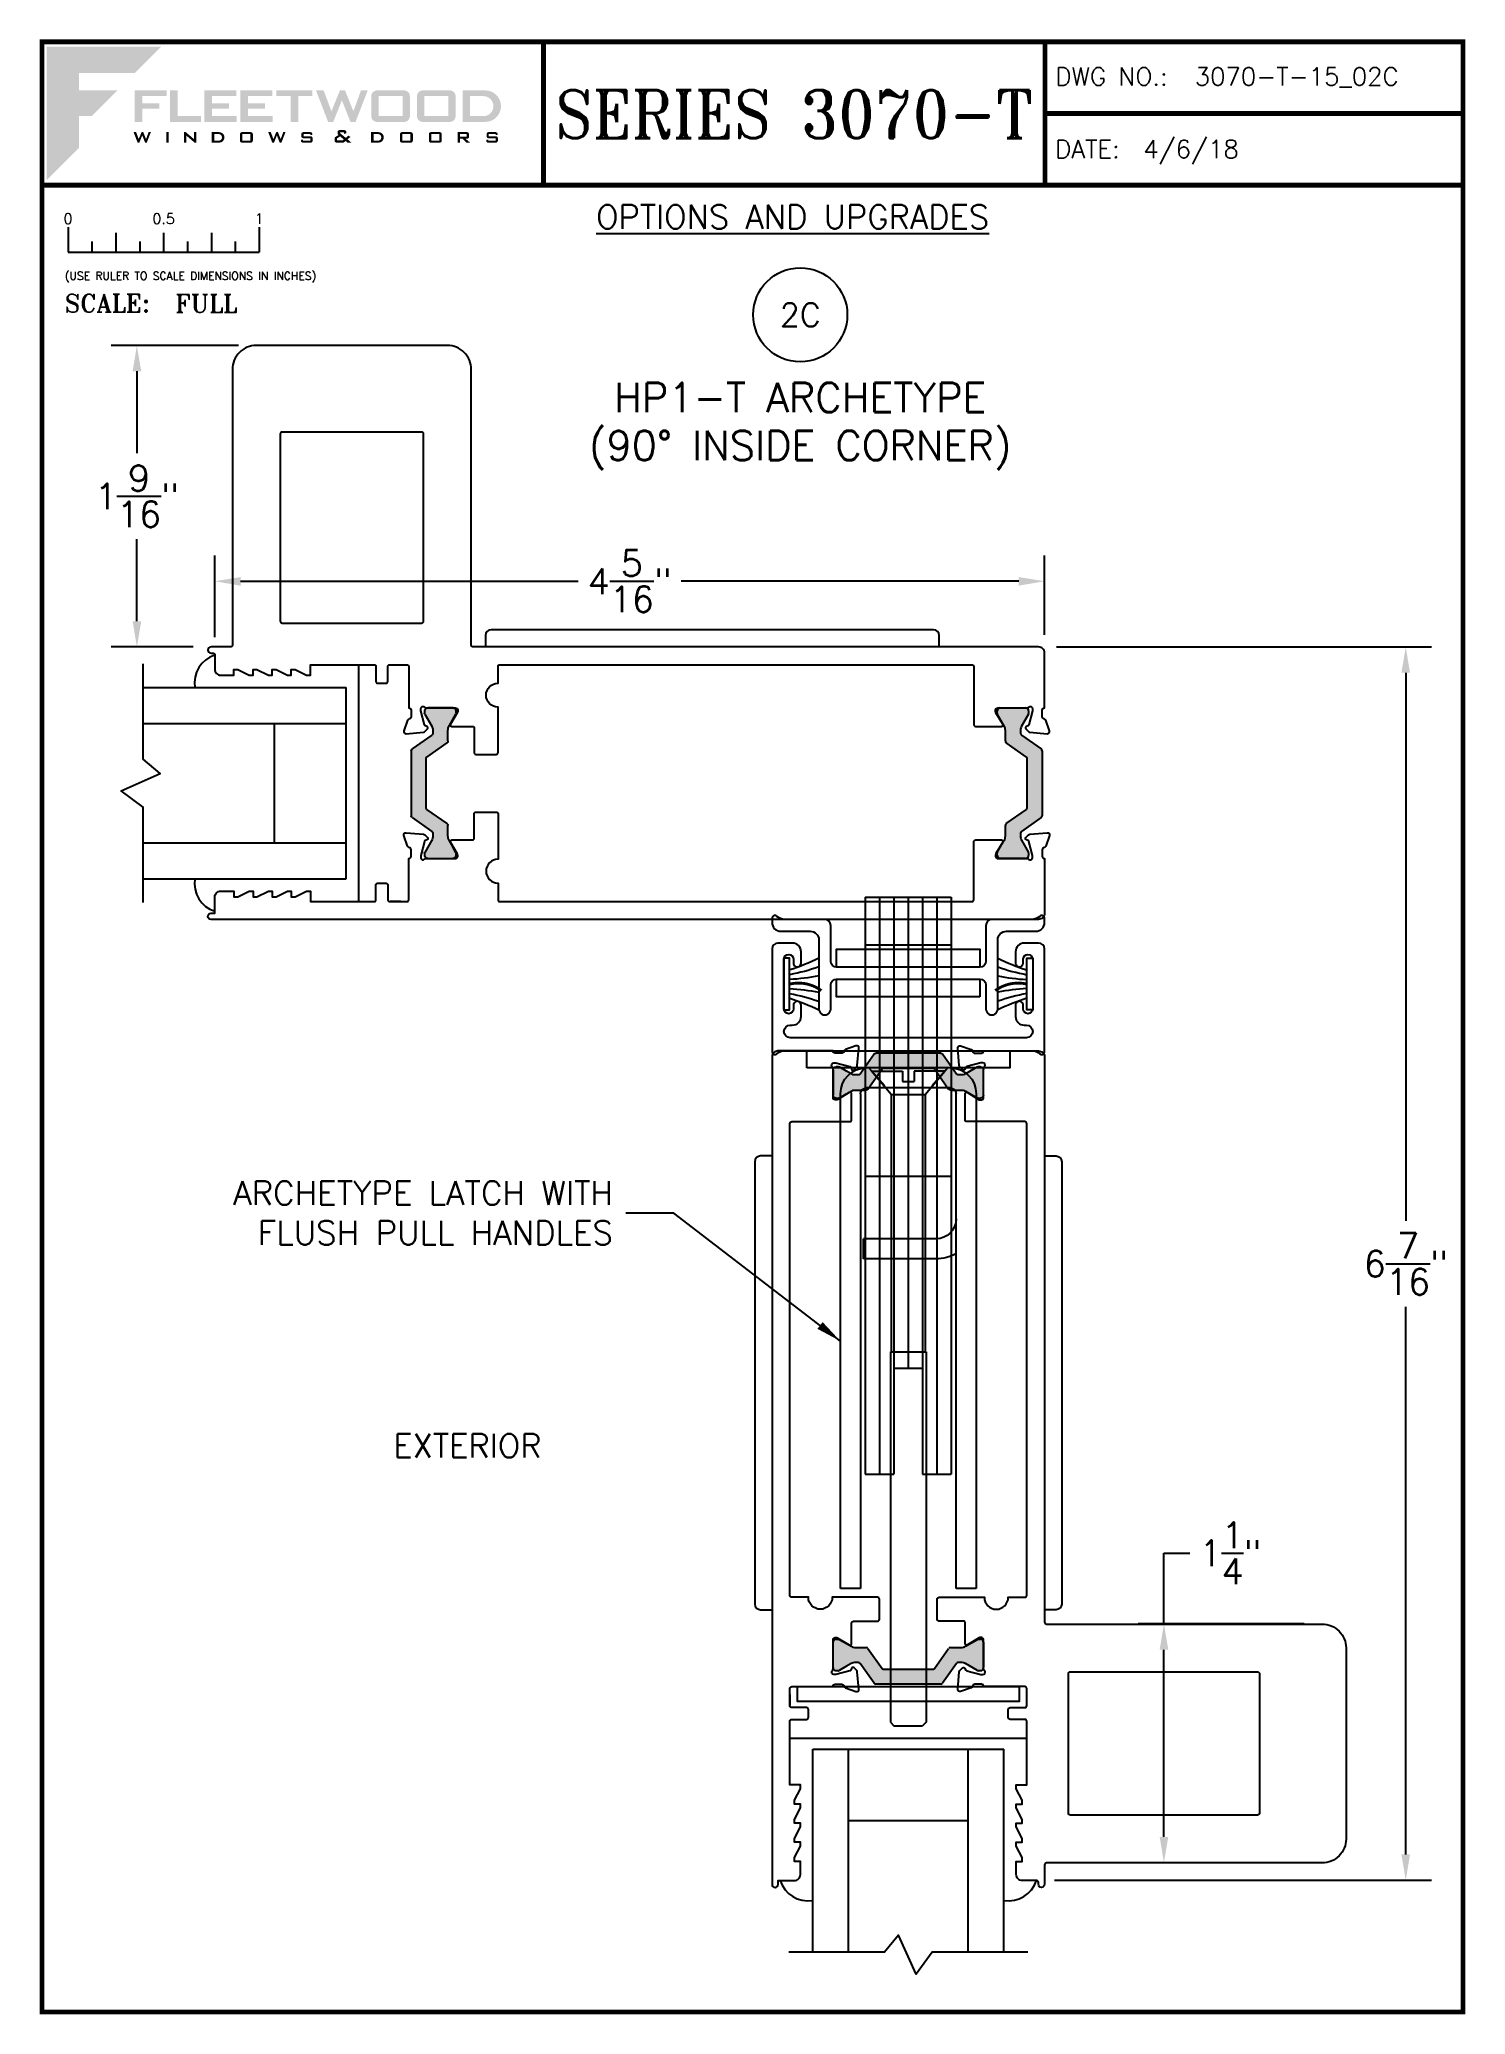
# Paper-space layout 'DETAIL 2C' of a CAD drawing. Extents: x 0.3 to 7.8, y 0.1 to 10.4.
# The model-space entities are those that its viewports show. They can reach past a viewport. Long polylines and large blocks are cut down to what shows.
import ezdxf
from ezdxf.enums import TextEntityAlignment as Align

# ---------------------------------------------------------------- set-up
doc = ezdxf.new("R2010")
doc.units = 0
doc.header["$LTSCALE"] = 0.25
doc.header["$MEASUREMENT"] = 0
doc.layers.get('0').update_dxf_attribs({"linetype": 'CONTINUOUS'})
doc.layers.get('DEFPOINTS').update_dxf_attribs({"color": 1, "linetype": 'CONTINUOUS'})
for name, color, linetype in [('DIM', 7, 'CONTINUOUS'), ('GLASS-VINYL', 7, 'CONTINUOUS'), ('Hardware', 7, 'CONTINUOUS'), ('I-STRUT', 7, 'CONTINUOUS'), ('SEAL', 7, 'CONTINUOUS'), ('SILL-PAN', 7, 'CONTINUOUS'), ('TEXT', 7, 'CONTINUOUS'), ('TRACK', 7, 'CONTINUOUS'), ('VENT', 5, 'CONTINUOUS')]:
    doc.layers.add(name, color=color, linetype=linetype)
doc.layers.add('VP', color=40, linetype='CONTINUOUS', plot=False)
doc.layers.get('VP').off()
doc.styles.add('ROMANS', font='romans')
doc.styles.add('ROMANT', font='romant')
doc.styles.add('SIMPLEX-094', font='simplex.shx', dxfattribs={"height": 0.094})
doc.styles.get("Standard").update_dxf_attribs({"font": 'simplex.shx'})
doc.dimstyles.new('FULL SCALE', dxfattribs={"dimscale": 0.75, "dimtxt": 0.18, "dimasz": 0.18, "dimexe": 0.18, "dimexo": 0.125, "dimgap": 0.09, "dimtad": 0, "dimtih": 1, "dimtoh": 1, "dimdec": 4, "dimzin": 0, "dimdsep": 46, "dimlunit": 4, "dimtxsty": 'Standard', "dimcen": 0.09, "dimadec": 0, "dimazin": 0, "dimtfac": 1, "dimtdec": 4, "dimtofl": 0, "dimtmove": 0, "dimatfit": 3, "dimfxl": 0, "dimtolj": 1, "dimtzin": 0, "dimarcsym": 0})
doc.dimstyles.new('THREE-QUARTER SCALE', dxfattribs={"dimscale": 0.75, "dimtxt": 0.18, "dimasz": 0.18, "dimexe": 0.18, "dimexo": 0.125, "dimgap": 0.09, "dimtad": 0, "dimtih": 1, "dimtoh": 1, "dimdec": 4, "dimlfac": 1.333, "dimzin": 0, "dimdsep": 46, "dimlunit": 5, "dimtxsty": 'Standard', "dimcen": 0.09, "dimadec": 0, "dimazin": 0, "dimtfac": 1, "dimtdec": 4, "dimtofl": 0, "dimtmove": 0, "dimatfit": 3, "dimfxl": 0, "dimtolj": 1, "dimtzin": 0, "dimarcsym": 0})

# ---------------------------------------------------------------- blocks, each defined once
blk = doc.blocks.new('sectball')
blk.add_circle((0, 0), 0.125)
blk.add_attdef('NO', text='', height=0.062).set_placement((0, 0), align=Align.MIDDLE_CENTER)
for tag, p in [('LINE1', (0, -0.2588)), ('LINE2', (0, -0.3864)), ('LINE3', (0, -0.5214))]:
    blk.add_attdef(tag, text='', height=0.078).set_placement(p, align=Align.CENTER)
blk = doc.blocks.new('Fleetwood_Logo_6-10-15')
h = blk.add_hatch(color=154)
h.dxf.hatch_style = 1
h.paths.add_polyline_path([(0.2526, -0.0017), (0.0019, -0.0017), (0.0019, -0.2942), (0.0725, -0.2236), (0.0725, -0.1535), (0.1007, -0.1535), (0.1567, -0.0976), (0.0725, -0.0976), (0.0725, -0.0596), (0.1946, -0.0596)])
h = blk.add_hatch(color=251)
h.dxf.hatch_style = 1
h.paths.add_polyline_path([(0.2487, -0.1256), (0.2112, -0.1256), (0.2112, -0.1102), (0.2647, -0.1102), (0.2647, -0.0976), (0.1946, -0.0976), (0.1946, -0.1667), (0.2112, -0.1667), (0.2112, -0.1377), (0.2487, -0.1377)])
h = blk.add_hatch(color=251)
h.dxf.hatch_style = 1
h.paths.add_polyline_path([(0.2886, -0.0976), (0.272, -0.0976), (0.272, -0.1667), (0.3401, -0.1667), (0.3401, -0.1535), (0.2886, -0.1535)])
h = blk.add_hatch(color=251)
h.dxf.hatch_style = 1
h.paths.add_polyline_path([(0.4175, -0.0976), (0.3474, -0.0976), (0.3474, -0.1667), (0.4185, -0.1667), (0.4185, -0.1534), (0.364, -0.1534), (0.364, -0.1377), (0.4015, -0.1377), (0.4015, -0.1256), (0.364, -0.1256), (0.364, -0.1102), (0.4175, -0.1102)])
h = blk.add_hatch(color=251)
h.dxf.hatch_style = 1
h.paths.add_polyline_path([(0.4965, -0.0976), (0.4264, -0.0976), (0.4264, -0.1667), (0.4975, -0.1667), (0.4975, -0.1534), (0.443, -0.1534), (0.443, -0.1377), (0.4804, -0.1377), (0.4804, -0.1256), (0.443, -0.1256), (0.443, -0.1102), (0.4965, -0.1102)])
h = blk.add_hatch(color=251)
h.dxf.hatch_style = 1
h.paths.add_polyline_path([(0.5842, -0.0976), (0.5054, -0.0976), (0.5054, -0.1102), (0.5365, -0.1102), (0.5365, -0.1667), (0.5531, -0.1667), (0.5531, -0.1102), (0.5842, -0.1102)])
h = blk.add_hatch(color=251)
h.dxf.hatch_style = 1
h.paths.add_polyline_path([(0.6089, -0.0976), (0.5921, -0.0976), (0.6188, -0.1667), (0.63, -0.1667), (0.6489, -0.1192), (0.6679, -0.1667), (0.6789, -0.1667), (0.7056, -0.0976), (0.6908, -0.0976), (0.6742, -0.1433), (0.6558, -0.0976), (0.6446, -0.0976), (0.6261, -0.1433)])
h = blk.add_hatch(color=251)
h.dxf.hatch_style = 1
h.paths.add_polyline_path([(0.7853, -0.0976), (0.726, -0.0976, 0.414214), (0.7133, -0.1102), (0.7133, -0.154, 0.414214), (0.726, -0.1667), (0.7853, -0.1667, 0.414214), (0.798, -0.154), (0.798, -0.1102, 0.414214)])
h.paths.add_polyline_path([(0.7819, -0.1102), (0.7819, -0.154), (0.7294, -0.154), (0.7294, -0.1102)], flags=16)
h = blk.add_hatch(color=251)
h.dxf.hatch_style = 1
h.paths.add_polyline_path([(0.8856, -0.0976), (0.8262, -0.0976, 0.414214), (0.8136, -0.1102), (0.8136, -0.154, 0.414214), (0.8262, -0.1667), (0.8856, -0.1667, 0.414214), (0.8982, -0.154), (0.8982, -0.1102, 0.414214)])
h.paths.add_polyline_path([(0.8822, -0.1102), (0.8822, -0.154), (0.8296, -0.154), (0.8296, -0.1102)], flags=16)
h = blk.add_hatch(color=251)
h.dxf.hatch_style = 1
h.paths.add_polyline_path([(0.9632, -0.0976), (0.914, -0.0976), (0.914, -0.1667), (0.9632, -0.1667, 1)])
h.paths.add_polyline_path([(0.9301, -0.1102), (0.9593, -0.1102, -1), (0.9593, -0.154), (0.9301, -0.154)], flags=16)
h = blk.add_hatch(color=7)
h.dxf.hatch_style = 1
h.paths.add_polyline_path([(0.2301, -0.1891), (0.2251, -0.1891), (0.2196, -0.2043), (0.2134, -0.1891), (0.2097, -0.1891), (0.2035, -0.2043), (0.1978, -0.1891), (0.1922, -0.1891), (0.2011, -0.2121), (0.2048, -0.2121), (0.2112, -0.1963), (0.2175, -0.2121), (0.2212, -0.2121)])
h = blk.add_hatch(color=7)
h.dxf.hatch_style = 1
h.paths.add_polyline_path([(0.2691, -0.1891), (0.2637, -0.1891), (0.2637, -0.2118), (0.2637, -0.2121), (0.2691, -0.2121)])
h = blk.add_hatch(color=7)
h.dxf.hatch_style = 1
h.paths.add_polyline_path([(0.3077, -0.1964), (0.3259, -0.2121), (0.3298, -0.2121), (0.3298, -0.1891), (0.325, -0.1891), (0.325, -0.2047), (0.3067, -0.1891), (0.3029, -0.1891), (0.3029, -0.2121), (0.3077, -0.2121)])
h = blk.add_hatch(color=7)
h.dxf.hatch_style = 1
h.paths.add_polyline_path([(0.3801, -0.1891), (0.3637, -0.1891), (0.3637, -0.2121), (0.3801, -0.2121, 1)])
h.paths.add_polyline_path([(0.3691, -0.2079), (0.3691, -0.1933), (0.3788, -0.1933, -1), (0.3788, -0.2079)], flags=16)
h = blk.add_hatch(color=7)
h.dxf.hatch_style = 1
h.paths.add_polyline_path([(0.4537, -0.2079), (0.4537, -0.1933, 0.414214), (0.4495, -0.1891), (0.4297, -0.1891, 0.414214), (0.4255, -0.1933), (0.4255, -0.2079, 0.414214), (0.4297, -0.2121), (0.4495, -0.2121, 0.414214)])
h.paths.add_polyline_path([(0.4308, -0.2079), (0.4308, -0.1933), (0.4484, -0.1933), (0.4484, -0.2079)], flags=16)
h = blk.add_hatch(color=7)
h.dxf.hatch_style = 1
h.paths.add_polyline_path([(0.5253, -0.1891), (0.5203, -0.1891), (0.5148, -0.2043), (0.5087, -0.1891), (0.5049, -0.1891), (0.4988, -0.2043), (0.493, -0.1891), (0.4874, -0.1891), (0.4963, -0.2121), (0.5001, -0.2121), (0.5064, -0.1963), (0.5127, -0.2121), (0.5164, -0.2121)])
h = blk.add_hatch(color=7)
h.dxf.hatch_style = 1
h.paths.add_polyline_path([(0.5801, -0.1891), (0.5643, -0.1891, 0.414214), (0.56, -0.1933), (0.56, -0.1981, 0.414214), (0.5643, -0.2024), (0.58, -0.2024), (0.58, -0.2078), (0.5637, -0.2078), (0.5637, -0.2052), (0.5591, -0.2062), (0.5591, -0.2078, 0.414214), (0.5634, -0.2121), (0.5805, -0.2121, 0.414214), (0.5848, -0.2078), (0.5848, -0.2024, 0.414214), (0.5805, -0.1982), (0.5648, -0.1982), (0.5648, -0.193), (0.5798, -0.193), (0.5798, -0.1958), (0.5843, -0.1948), (0.5843, -0.1933, 0.414214)])
h = blk.add_hatch(color=7)
h.dxf.hatch_style = 1
h.paths.add_polyline_path([(0.645, -0.1913, -0.222262), (0.6447, -0.1906), (0.6447, -0.1892), (0.6535, -0.1892), (0.6535, -0.193), (0.6587, -0.1918), (0.6587, -0.189, 0.414214), (0.6544, -0.1847), (0.6437, -0.1847, 0.414214), (0.6394, -0.189), (0.6394, -0.1922, 0.222262), (0.6407, -0.1948), (0.6415, -0.1955), (0.6345, -0.1998, 0.260684), (0.6329, -0.2027), (0.6329, -0.2078, 0.414214), (0.6372, -0.2121), (0.6514, -0.2121, 0.17577), (0.6536, -0.2113), (0.657, -0.2085), (0.6614, -0.2121), (0.6699, -0.2121), (0.6613, -0.2049), (0.6676, -0.1997), (0.6637, -0.1964), (0.6574, -0.2017)])
h.paths.add_polyline_path([(0.6532, -0.2052), (0.6509, -0.2072, -0.17577), (0.6502, -0.2074), (0.6382, -0.2074), (0.6382, -0.2033, -0.260684), (0.6387, -0.2025), (0.6451, -0.1985)], flags=16)
h = blk.add_hatch(color=7)
h.dxf.hatch_style = 1
h.paths.add_polyline_path([(0.7294, -0.1891), (0.713, -0.1891), (0.713, -0.2121), (0.7294, -0.2121, 1)])
h.paths.add_polyline_path([(0.7184, -0.2079), (0.7184, -0.1933), (0.7281, -0.1933, -1), (0.7281, -0.2079)], flags=16)
h = blk.add_hatch(color=7)
h.dxf.hatch_style = 1
h.paths.add_polyline_path([(0.8045, -0.2079), (0.8045, -0.1933, 0.414214), (0.8003, -0.1891), (0.7805, -0.1891, 0.414214), (0.7763, -0.1933), (0.7763, -0.2079, 0.414214), (0.7805, -0.2121), (0.8003, -0.2121, 0.414214)])
h.paths.add_polyline_path([(0.7816, -0.2079), (0.7816, -0.1933), (0.7992, -0.1933), (0.7992, -0.2079)], flags=16)
h = blk.add_hatch(color=7)
h.dxf.hatch_style = 1
h.paths.add_polyline_path([(0.8678, -0.2079), (0.8678, -0.1933, 0.414214), (0.8636, -0.1891), (0.8438, -0.1891, 0.414214), (0.8396, -0.1933), (0.8396, -0.2079, 0.414214), (0.8438, -0.2121), (0.8636, -0.2121, 0.414214)])
h.paths.add_polyline_path([(0.8449, -0.2079), (0.8449, -0.1933), (0.8624, -0.1933), (0.8624, -0.2079)], flags=16)
h = blk.add_hatch(color=7)
h.dxf.hatch_style = 1
h.paths.add_polyline_path([(0.9277, -0.1993), (0.9277, -0.1933, 0.414214), (0.9235, -0.1891), (0.9028, -0.1891), (0.9028, -0.2121), (0.9082, -0.2121), (0.9082, -0.2035), (0.9131, -0.2035), (0.9224, -0.2121), (0.9303, -0.2121), (0.9197, -0.2035), (0.9235, -0.2035, 0.414214)])
h.paths.add_polyline_path([(0.9082, -0.1993), (0.9082, -0.1933), (0.9214, -0.1933, -0.414214), (0.9224, -0.1943), (0.9224, -0.1983, -0.414214), (0.9214, -0.1993)], flags=16)
h = blk.add_hatch(color=7)
h.dxf.hatch_style = 1
h.paths.add_polyline_path([(0.9867, -0.1982), (0.971, -0.1982), (0.971, -0.193), (0.9859, -0.193), (0.9859, -0.1958), (0.9905, -0.1948), (0.9905, -0.1933, 0.414214), (0.9863, -0.1891), (0.9705, -0.1891, 0.414214), (0.9662, -0.1933), (0.9662, -0.1981, 0.414214), (0.9705, -0.2024), (0.9862, -0.2024), (0.9862, -0.2078), (0.9699, -0.2078), (0.9699, -0.2052), (0.9653, -0.2062), (0.9653, -0.2078, 0.414214), (0.9696, -0.2121), (0.9867, -0.2121, 0.414214), (0.991, -0.2078), (0.991, -0.2024, 0.414214)])
blk = doc.blocks.new('A-SIZE_P')
at = {"const_width": 0.025}
blk.add_lwpolyline([(0.313, 0.125), (7.751, 0.125), (7.751, 10.437), (0.313, 10.437)], close=True, dxfattribs=at)
for points in [[(2.938, 10.437), (2.938, 9.687)], [(5.563, 10.437), (5.563, 9.687)], [(5.563, 10.062), (7.751, 10.062)], [(0.313, 9.687), (7.751, 9.687)]]:
    blk.add_lwpolyline(points, dxfattribs=at)
at = {"xscale": 2.387023416083395, "yscale": 2.387023416083395, "zscale": 2.387023416083395}
blk.add_blockref('Fleetwood_Logo_6-10-15', (0.334, 10.416), dxfattribs=at)
for s, style, p in [('DWG NO.:', 'SIMPLEX-094', (5.617, 10.209)), ('DATE:', 'SIMPLEX-094', (5.616, 9.829)), ('SCALE:', 'ROMANT', (0.433, 9.022))]:
    blk.add_text(s, height=0.094, dxfattribs=dict(style=style)).set_placement(p)
for tag, p, style in [('DWG_NO', (6.346, 10.209), 'SIMPLEX-094'), ('DATE', (6.077, 9.829), 'SIMPLEX-094'), ('SCALE', (1.011, 9.02), 'ROMANT')]:
    blk.add_attdef(tag, p, '', height=0.094, dxfattribs=dict(style=style))
for tag, height, style, width, p, p2 in [('DWG_NO_F', 0.094, 'SIMPLEX-094', 1.745692, (6.347, 10.209), (7.683, 10.209)), ('PRODUCT', 0.25, 'ROMANT', 1.390728, (3.001, 9.934), (5.5, 9.934))]:
    blk.add_attdef(tag, text='', height=height, dxfattribs=dict(style=style, width=width)).set_placement(p, p2, align=Align.FIT)
blk = doc.blocks.new('Full')
for p, q in [((0.137, -0.219), (0.137, -0.35)), ((0.262, -0.294), (0.262, -0.35)), ((0.387, -0.249), (0.387, -0.35)), ((0.512, -0.294), (0.512, -0.35)), ((0.637, -0.249), (0.637, -0.35)), ((0.762, -0.294), (0.762, -0.35)), ((0.887, -0.249), (0.887, -0.35)), ((1.012, -0.294), (1.012, -0.35)), ((1.137, -0.219), (1.137, -0.35)), ((0.137, -0.35), (1.137, -0.35))]:
    blk.add_line(p, q)
for s, p in [('0', (0.137, -0.219)), ('0.5', (0.637, -0.219)), ('1', (1.137, -0.219))]:
    blk.add_text(s, height=0.055).set_placement(p, align=Align.BOTTOM_CENTER)
at = {"style": 'ROMANS'}
blk.add_text('(USE RULER TO SCALE DIMENSIONS IN INCHES)', height=0.04115, dxfattribs=at).set_placement((0.12, -0.495))
blk = doc.blocks.new('*D118')
at = {"layer": 'DEFPOINTS', "color": 0}
for p in [(5.529, 7.27), (5.518, 0.815), (7.451, 0.815)]:
    blk.add_point(p, dxfattribs=at)
at = {"layer": 'SILL-PAN', "color": 0, "lineweight": -2}
for p, q in [((5.623, 7.27), (7.586, 7.27)), ((7.451, 7.135), (7.451, 4.267)), ((7.451, 0.95), (7.451, 3.817)), ((5.612, 0.815), (7.586, 0.815))]:
    blk.add_line(p, q, dxfattribs=at)
at = {"layer": 'SILL-PAN', "color": 0}
for points in [[(7.428, 7.135), (7.473, 7.135), (7.451, 7.27)], [(7.428, 0.95), (7.473, 0.95), (7.451, 0.815)]]:
    blk.add_solid(points, dxfattribs=at)
at = {"layer": 'SILL-PAN', "color": 0, "insert": (7.451, 4.042), "char_height": 0.135, "attachment_point": 5}
blk.add_mtext('\\A1;6{\\H1.000000x;\\S7/16;}"', dxfattribs=at)
blk = doc.blocks.new('*D119')
at = {"layer": 'DEFPOINTS', "color": 0}
for p in [(1.435, 8.848), (0.81, 7.27), (1.198, 7.27)]:
    blk.add_point(p, dxfattribs=at)
at = {"layer": 'SILL-PAN', "color": 0, "lineweight": -2}
for p, q in [((1.342, 8.848), (0.675, 8.848)), ((0.81, 8.713), (0.81, 8.284)), ((0.81, 7.405), (0.81, 7.834)), ((1.105, 7.27), (0.675, 7.27))]:
    blk.add_line(p, q, dxfattribs=at)
at = {"layer": 'SILL-PAN', "color": 0}
for points in [[(0.788, 8.713), (0.833, 8.713), (0.81, 8.848)], [(0.788, 7.405), (0.833, 7.405), (0.81, 7.27)]]:
    blk.add_solid(points, dxfattribs=at)
at = {"layer": 'SILL-PAN', "color": 0, "insert": (0.81, 8.059), "char_height": 0.135, "attachment_point": 5}
blk.add_mtext('\\A1;1{\\H1.000000x;\\S9/16;}"', dxfattribs=at)
blk = doc.blocks.new('*D120')
at = {"layer": 'DEFPOINTS', "color": 0}
for p in [(6.185, 2.157), (7.013, 2.157), (7.013, 0.907)]:
    blk.add_point(p, dxfattribs=at)
at = {"layer": 'SILL-PAN', "color": 0, "lineweight": -2}
for p, q in [((6.185, 2.157), (6.185, 2.527)), ((6.185, 2.527), (6.32, 2.527)), ((6.92, 2.157), (6.05, 2.157)), ((6.185, 1.042), (6.185, 2.022)), ((6.92, 0.907), (6.05, 0.907))]:
    blk.add_line(p, q, dxfattribs=at)
at = {"layer": 'SILL-PAN', "color": 0}
for points in [[(6.163, 2.022), (6.208, 2.022), (6.185, 2.157)], [(6.163, 1.042), (6.208, 1.042), (6.185, 0.907)]]:
    blk.add_solid(points, dxfattribs=at)
at = {"layer": 'SILL-PAN', "color": 0, "insert": (6.533, 2.527), "char_height": 0.135, "attachment_point": 5}
blk.add_mtext('\\A1;1{\\H1.000000x;\\S1/4;}"', dxfattribs=at)
blk = doc.blocks.new('*D121')
at = {"layer": 'DEFPOINTS', "color": 0}
for p in [(5.56, 7.614), (5.56, 7.239), (1.218, 7.228)]:
    blk.add_point(p, dxfattribs=at)
at = {"layer": 'SILL-PAN', "color": 0, "lineweight": -2}
for p, q in [((1.218, 7.322), (1.218, 7.749)), ((5.56, 7.333), (5.56, 7.749)), ((1.353, 7.614), (3.119, 7.614)), ((5.425, 7.614), (3.659, 7.614))]:
    blk.add_line(p, q, dxfattribs=at)
at = {"layer": 'SILL-PAN', "color": 0}
for points in [[(1.353, 7.636), (1.353, 7.591), (1.218, 7.614)], [(5.425, 7.636), (5.425, 7.591), (5.56, 7.614)]]:
    blk.add_solid(points, dxfattribs=at)
at = {"layer": 'SILL-PAN', "color": 0, "insert": (3.389, 7.614), "char_height": 0.135, "attachment_point": 5}
blk.add_mtext('\\A1;4{\\H1.000000x;\\S5/16;}"', dxfattribs=at)
blk = doc.blocks.new('*U63')
for centre, radius, start, end in [((-0.303, 1.135), 1.112, 287.4409, 295.9325), ((-0.19, 1.188), 1.16, 280.9256, 288.7507), ((-0.031, 1.124), 1.102, 273.1709, 281.1969), ((-0.031, -1.124), 1.102, 78.8031, 86.8291), ((-0.19, -1.188), 1.16, 71.2493, 79.0744), ((-0.303, -1.135), 1.112, 64.0675, 72.5591)]:
    blk.add_arc(centre, radius, start, end)
at = {"layer": 'SEAL'}
blk.add_lwpolyline([(0, -0.135), (0, 0.135), (0.03, 0.135), (0.03, -0.135)], close=True, dxfattribs=at)
at = {"layer": 'SEAL', "const_width": 0.015}
blk.add_lwpolyline([(0.03, 0, 0.219791), (0.196, 0.034)], format="xyb", dxfattribs=at)
at = {"flags": 9}
for tag, p in [('MANUFACTURER_PART_#', (0, -0.199)), ('FLEETWOOD_PART_#', (-0.001, -0.249))]:
    blk.add_attdef(tag, p, '', height=0.0312, dxfattribs=at)
blk = doc.blocks.new('Yoke Strike Plate')
for points in [[(-0.094, -0.375), (-0.094, 0.375), (0, 0.375), (0, -0.375)], [(0.062, -0.375), (0.062, 0.375), (0.156, 0.375), (0.156, -0.375)]]:
    blk.add_lwpolyline(points, close=True)
blk = doc.blocks.new('Archetype_Latch_Thermal')
at = {"layer": 'Hardware'}
for p, q in [((2.803, 0.355), (0.213, 0.355)), ((2.803, 0.25), (2.803, 0.355)), ((-0.815, 0.225), (2.204, 0.225)), ((-0.815, 0.225), (-0.815, -0.225)), ((-0.565, -0.225), (-0.565, 0.225)), ((0.183, -0.22), (0.183, 0.22)), ((0.213, 0.25), (2.803, 0.25)), ((0.647, -0.225), (0.647, 0.225)), ((1.078, 0.235), (0.973, 0.235)), ((0.973, -0.145), (0.973, 0.235)), ((1.078, -0.145), (1.078, 0.235)), ((2.204, 0.225), (2.204, 0.075)), ((-0.815, 0.15), (2.204, 0.15)), ((0.096, 0.193), (0.096, 0.03)), ((0.217, 0.089), (0.096, 0.193)), ((-0.815, 0.075), (2.204, 0.075)), ((-0.815, 0), (1.652, 0)), ((0.096, 0.03), (0.149, 0.03)), ((0.149, 0.03), (0.149, -0.03)), ((0.217, 0.089), (1.565, 0.089)), ((0.217, 0.089), (0.217, -0.089)), ((1.565, 0.093), (3.503, 0.093)), ((1.565, 0.093), (1.565, -0.093)), ((1.652, -0.075), (1.652, 0.075)), ((3.503, 0.093), (3.521, 0.075)), ((3.521, 0.075), (3.521, -0.075)), ((-0.815, -0.075), (2.204, -0.075)), ((0.096, -0.192), (0.096, -0.03)), ((0.096, -0.03), (0.149, -0.03)), ((0.217, -0.089), (0.096, -0.192)), ((0.217, -0.089), (1.565, -0.089)), ((1.565, -0.093), (3.503, -0.093)), ((2.204, -0.075), (2.204, -0.225)), ((3.503, -0.093), (3.521, -0.075)), ((-0.815, -0.15), (2.204, -0.15)), ((-0.815, -0.225), (2.204, -0.225)), ((2.803, -0.25), (0.213, -0.25)), ((2.803, -0.355), (2.803, -0.25)), ((0.213, -0.355), (2.803, -0.355))]:
    blk.add_line(p, q, dxfattribs=at)
at = {"layer": 'Hardware', "ltscale": 0.5}
for p, q in [((0.078, 0.206), (0.171, 0.125)), ((0.171, -0.125), (0.078, -0.205))]:
    blk.add_line(p, q, dxfattribs=at)
at = {"layer": 'Hardware', "ltscale": 0.3}
blk.add_line((0.217, 0), (0.852, 0), dxfattribs=at)
at = {"layer": 'Hardware'}
for points in [[(0.078, 0.531), (-0.012, 0.531), (-0.012, -0.531), (0.078, -0.531)], [(3.315, -0.58), (3.395, -0.58), (3.395, 0.58), (3.315, 0.58)]]:
    blk.add_lwpolyline(points, close=True, dxfattribs=at)
for centre, radius, start, end in [((0.213, 0.22), 0.135, 90, 180), ((0.213, 0.22), 0.03, 90, 180), ((0.868, -0.145), 0.105, 270, 360), ((0.868, -0.145), 0.21, 330, 360), ((0.213, -0.22), 0.135, 180, 270), ((0.213, -0.22), 0.03, 180, 270)]:
    blk.add_arc(centre, radius, start, end, dxfattribs=at)
blk = doc.blocks.new('3781-1_HP-T_Archetype_Lock_Stile_Component-1')
for points in [[(-4.125, 1.753, 0.414214), (-4.25, 1.628), (-4.25, 0.185, -0.414214), (-4.26, 0.175), (-4.362, 0.175, 1), (-4.362, 0.143), (-4.352, 0.143, -0.414214), (-4.342, 0.133), (-4.342, 0.058, 0.414214), (-4.311, 0.027), (-4.242, 0.027), (-4.242, 0.057), (-4.222, 0.057), (-4.162, 0.027), (-4.142, 0.027), (-4.142, 0.057), (-4.122, 0.057), (-4.062, 0.027), (-4.042, 0.027), (-4.042, 0.057), (-4.022, 0.057), (-3.962, 0.027), (-3.942, 0.027), (-3.942, 0.057), (-3.922, 0.057), (-3.862, 0.027), (-3.842, 0.027), (-3.842, 0.082), (-3.509, 0.082, -0.414214), (-3.499, 0.072), (-3.499, -0.005, 0.414214), (-3.489, -0.015), (-3.447, -0.015, 0.414214), (-3.437, -0.005), (-3.437, 0.072, -0.414214), (-3.427, 0.082), (-3.337, 0.082, -0.414214), (-3.327, 0.072), (-3.327, -0.144, -0.414214), (-3.315, -0.155), (-3.315, -0.19, -0.359508), (-3.325, -0.202, 0.263725), (-3.334, -0.209), (-3.353, -0.264), (-3.353, -0.264, 0.548619), (-3.341, -0.279), (-3.25, -0.271, 0.176327), (-3.243, -0.268), (-3.229, -0.254, 0.57735), (-3.232, -0.241), (-3.236, -0.24, -0.267949), (-3.245, -0.232), (-3.264, -0.159, -0.065543), (-3.264, -0.156), (-3.264, -0.148, -0.6885), (-3.244, -0.14, 0.213422), (-3.235, -0.144), (-3.083, -0.144, -0.414214), (-3.071, -0.155), (-3.071, -0.164, -0.137872), (-3.073, -0.17), (-3.109, -0.229, 0.585524), (-3.102, -0.241), (-2.99, -0.241, -0.414214), (-2.985, -0.246), (-2.985, -0.377, 0.414214), (-2.975, -0.387), (-2.87, -0.387, 0.414214), (-2.86, -0.377), (-2.86, -0.14, -1), (-2.86, -0.015), (-2.86, 0.072, -0.414214), (-2.85, 0.082), (-0.38, 0.082, -0.406968), (-0.37, 0.072), (-0.37, -0.231, 0.414214), (-0.36, -0.241), (-0.225, -0.241, 0.585524), (-0.218, -0.229), (-0.254, -0.17, -0.137872), (-0.256, -0.164), (-0.256, -0.155, -0.414214), (-0.244, -0.144), (-0.092, -0.144, 0.213422), (-0.083, -0.14, -0.6885), (-0.063, -0.148), (-0.063, -0.156, -0.065543), (-0.063, -0.159), (-0.082, -0.232, -0.267949), (-0.091, -0.24), (-0.095, -0.241, 0.57735), (-0.098, -0.254), (-0.084, -0.268, 0.176327), (-0.077, -0.271), (0.014, -0.279, 0.548619), (0.026, -0.264), (0.026, -0.264), (0.007, -0.209, 0.263725), (-0.002, -0.202, -0.359508), (-0.012, -0.19), (-0.012, -0.155, -0.414214), (0, -0.144), (0, 0.144, 0.414214), (-0.031, 0.175), (-2.99, 0.175, -0.414214), (-3, 0.185), (-3, 1.628, 0.414214), (-3.125, 1.753)], [(-3.25, 0.31), (-3.25, 1.29, 0.414214), (-3.26, 1.3), (-3.99, 1.3, 0.414214), (-4, 1.29), (-4, 0.31, 0.414214), (-3.99, 0.3), (-3.26, 0.3, 0.414214)]]:
    blk.add_lwpolyline(points, format="xyb", close=True)
blk = doc.blocks.new('3776-1_Lock_Stile_Component-1')
blk.add_lwpolyline([(-3.369, -0.082), (-3.427, -0.082), (-3.337, -0.082, 0.414214), (-3.327, -0.072), (-3.327, 0.144, 0.414214), (-3.315, 0.155), (-3.315, 0.19, 0.359508), (-3.325, 0.202, -0.263725), (-3.334, 0.209), (-3.353, 0.264), (-3.353, 0.264, -0.548619), (-3.341, 0.279), (-3.25, 0.271, -0.176327), (-3.243, 0.268), (-3.229, 0.254, -0.57735), (-3.232, 0.241), (-3.236, 0.24, 0.267949), (-3.245, 0.232), (-3.264, 0.159, 0.065543), (-3.264, 0.156), (-3.264, 0.148, 0.6885), (-3.244, 0.14, -0.213422), (-3.235, 0.144), (-3.083, 0.144, 0.414214), (-3.071, 0.155), (-3.071, 0.164, 0.137872), (-3.073, 0.17), (-3.109, 0.229, -0.585524), (-3.102, 0.241), (-2.995, 0.241, 0.414214), (-2.985, 0.251), (-2.985, 0.377, -0.414214), (-2.975, 0.387), (-2.87, 0.387, -0.414214), (-2.86, 0.377), (-2.86, 0.14, 1), (-2.86, 0.015), (-2.86, -0.072, 0.414214), (-2.85, -0.082), (-0.38, -0.082, 0.406968), (-0.37, -0.072), (-0.37, 0.231, -0.414214), (-0.36, 0.241), (-0.225, 0.241, -0.585524), (-0.218, 0.229), (-0.254, 0.17, 0.137872), (-0.256, 0.164), (-0.256, 0.155, 0.414214), (-0.244, 0.144), (-0.092, 0.144, -0.213422), (-0.083, 0.14, 0.6885), (-0.063, 0.148), (-0.063, 0.156, 0.065543), (-0.063, 0.159), (-0.082, 0.232, 0.267949), (-0.091, 0.24), (-0.095, 0.241, -0.57735), (-0.098, 0.254), (-0.084, 0.268, -0.176327), (-0.077, 0.271), (0.014, 0.279, -0.548619), (0.026, 0.264), (0.026, 0.264), (0.007, 0.209, -0.263725), (-0.002, 0.202, 0.359508), (-0.012, 0.19), (-0.012, 0.155, 0.414214), (0, 0.144), (0, -0.144, -0.414214), (-0.031, -0.175), (-4.362, -0.175, -1), (-4.362, -0.143), (-4.342, -0.143), (-4.342, -0.058, -0.414214), (-4.311, -0.027), (-4.242, -0.027), (-4.242, -0.057), (-4.222, -0.057), (-4.162, -0.027), (-4.142, -0.027), (-4.142, -0.057), (-4.122, -0.057), (-4.062, -0.027), (-4.042, -0.027), (-4.042, -0.057), (-4.022, -0.057), (-3.962, -0.027), (-3.942, -0.027), (-3.942, -0.057), (-3.922, -0.057), (-3.862, -0.027), (-3.842, -0.027), (-3.842, -0.082), (-3.509, -0.082, 0.414214), (-3.499, -0.072), (-3.499, 0.005, -0.414214), (-3.489, 0.015), (-3.447, 0.015, -0.414214), (-3.437, 0.005), (-3.437, -0.072, 0.414214), (-3.427, -0.082)], format="xyb")
blk = doc.blocks.new('24889_20mmX6mm_Std_I-Strut')
at = {"layer": 'I-STRUT'}
h = blk.add_hatch(color=256, dxfattribs=at)
h.dxf.hatch_style = 1
h.paths.add_polyline_path([(0.252, 0.109, -0.103471), (0.256, 0.112, -0.13774), (0.262, 0.114), (0.276, 0.114, -0.131652), (0.299, 0.108), (0.362, 0.072, 0.131652), (0.366, 0.071), (0.378, 0.071, 0.414214), (0.394, 0.087), (0.394, 0.22, 0.414214), (0.378, 0.236), (0.366, 0.236, 0.131652), (0.362, 0.235), (0.299, 0.199, -0.131652), (0.276, 0.193), (0.221, 0.193, 0.244698), (0.211, 0.188), (0.137, 0.082, -0.244698), (0.131, 0.079), (-0.131, 0.079, -0.244698), (-0.137, 0.082), (-0.211, 0.188, 0.244698), (-0.221, 0.193), (-0.276, 0.193, -0.131652), (-0.299, 0.199), (-0.323, 0.213), (-0.362, 0.235, 0.131652), (-0.366, 0.236), (-0.378, 0.236, 0.414214), (-0.394, 0.22), (-0.394, 0.087, 0.414214), (-0.378, 0.071), (-0.366, 0.071, 0.131652), (-0.362, 0.072), (-0.323, 0.094), (-0.299, 0.108, -0.131652), (-0.276, 0.114), (-0.262, 0.114, -0.244698), (-0.252, 0.109), (-0.179, 0.005, 0.244698), (-0.17, 0), (0.17, 0, 0.244698), (0.179, 0.005)])
for p, q in [((-0.394, 0.087), (-0.394, 0.22)), ((-0.378, 0.236), (-0.366, 0.236)), ((-0.362, 0.235), (-0.323, 0.213)), ((-0.323, 0.213), (-0.299, 0.199)), ((0.299, 0.199), (0.362, 0.235)), ((0.366, 0.236), (0.378, 0.236)), ((0.394, 0.22), (0.394, 0.087)), ((-0.299, 0.108), (-0.323, 0.094)), ((-0.276, 0.193), (-0.221, 0.193)), ((-0.262, 0.114), (-0.276, 0.114)), ((-0.179, 0.005), (-0.252, 0.109)), ((-0.211, 0.188), (-0.137, 0.082)), ((0.137, 0.082), (0.211, 0.188)), ((0.252, 0.109), (0.179, 0.005)), ((0.221, 0.193), (0.276, 0.193)), ((0.276, 0.114), (0.262, 0.114)), ((0.362, 0.072), (0.299, 0.108)), ((-0.366, 0.071), (-0.378, 0.071)), ((-0.323, 0.094), (-0.362, 0.072)), ((0.17, 0), (-0.17, 0)), ((-0.131, 0.079), (0.131, 0.079)), ((0.378, 0.071), (0.366, 0.071))]:
    blk.add_line(p, q, dxfattribs=at)
for centre, radius, start, end in [((-0.378, 0.22), 0.0157, 90, 180), ((-0.366, 0.228), 0.00827, 60, 90), ((0.366, 0.228), 0.00827, 90, 120), ((0.378, 0.22), 0.0157, 360, 90), ((-0.276, 0.24), 0.0472, 240, 270), ((-0.276, 0.067), 0.0472, 90, 120), ((-0.262, 0.102), 0.0118, 35, 90), ((-0.221, 0.181), 0.0118, 35, 90), ((0.221, 0.181), 0.0118, 90, 145), ((0.262, 0.102), 0.0118, 121.3703, 145), ((0.262, 0.102), 0.0118, 90, 121.3703), ((0.276, 0.24), 0.0472, 270, 300), ((0.276, 0.067), 0.0472, 60, 90), ((-0.378, 0.087), 0.0157, 180, 270), ((-0.366, 0.079), 0.00827, 270, 300), ((-0.17, 0.012), 0.0118, 215, 270), ((-0.131, 0.087), 0.00787, 215, 270), ((0.131, 0.087), 0.00787, 270, 325), ((0.17, 0.012), 0.0118, 270, 325), ((0.366, 0.079), 0.00827, 240, 270), ((0.378, 0.087), 0.0157, 270, 360)]:
    blk.add_arc(centre, radius, start, end, dxfattribs=at)
blk = doc.blocks.new('3782-HP1-T-Archetype_Lock_Stile')
for name, p, rotation in [('3776-1_Lock_Stile_Component-1', (0.058, 0.538), 180), ('24889_20mmX6mm_Std_I-Strut', (0.07, 0), 270), ('3781-1_HP-T_Archetype_Lock_Stile_Component-1', (0.058, -0.538), 180)]:
    blk.add_blockref(name, p, dxfattribs=dict(rotation=rotation))
at = {"xscale": -1, "rotation": 90}
blk.add_blockref('24889_20mmX6mm_Std_I-Strut', (3.373, 0), dxfattribs=at)
blk = doc.blocks.new('Flush_Pull_Archetype')
at = {"layer": 'Hardware'}
for p, q in [((-2.926, 0.773), (-2.926, 0.713)), ((-0.581, 0.803), (-2.896, 0.803)), ((-0.551, 0.713), (-0.551, 0.773))]:
    blk.add_line(p, q, dxfattribs=at)
for centre, start, end in [((-2.896, 0.773), 90, 180), ((-0.581, 0.773), 0, 90)]:
    blk.add_arc(centre, 0.03, start, end, dxfattribs=at)
blk = doc.blocks.new('Flush_Pulls_Archetype')
at = {"layer": 'Hardware'}
blk.add_blockref('Flush_Pull_Archetype', (0, 0), dxfattribs=at)
at = {"layer": 'Hardware', "xscale": -1, "rotation": 180}
blk.add_blockref('Flush_Pull_Archetype', (0, 0), dxfattribs=at)
blk = doc.blocks.new('HP1-T-Archetype-Lock-Stile')
at = {"xscale": -1}
blk.add_blockref('Flush_Pulls_Archetype', (0.273, 0), dxfattribs=at)
for name, p in [('3782-HP1-T-Archetype_Lock_Stile', (0.216, 0)), ('Archetype_Latch_Thermal', (0.285, 0))]:
    blk.add_blockref(name, p)

msp = doc.modelspace()

# ---------------------------------------------------------------- linework, layer by layer
at = {"color": 5}
msp.add_lwpolyline([(-12.28152, 1.32767), (-12.28152, 1.68867, -0.41421356), (-12.23552, 1.73467), (-12.08252, 1.73467, 0.41421356), (-12.03652, 1.78067), (-12.03652, 1.80167, 0.65093753), (-12.0616, 1.81277, -0.18645156), (-12.10328, 1.79667), (-12.31252, 1.79667, 0.41421356), (-12.34352, 1.76567), (-12.34352, 1.57767, -0.41421356), (-12.37452, 1.54667), (-13.12452, 1.54667, -0.41421356), (-13.15552, 1.57767), (-13.15552, 1.76567, 0.41421356), (-13.18652, 1.79667), (-13.39575, 1.79667, -0.18645156), (-13.43743, 1.81277, 0.65093753), (-13.46252, 1.80167), (-13.46252, 1.78067, 0.41421356), (-13.41652, 1.73467), (-13.26352, 1.73467, -0.41421356), (-13.21752, 1.68867), (-13.21752, 1.32767, 1.00000653), (-13.15552, 1.32767), (-13.15552, 1.45367, -0.41421356), (-13.12452, 1.48467), (-12.37452, 1.48467, -0.41421356), (-12.34352, 1.45367), (-12.34352, 1.32767, 1.00000653)], format="xyb", close=True, dxfattribs=at)
msp.add_lwpolyline([(-13.40052, 1.32817), (-13.40052, 1.58817, -1), (-13.35052, 1.58817), (-13.35052, 1.56817, 1.00000878), (-13.31052, 1.56817), (-13.31052, 1.62717, 0.41421356), (-13.35652, 1.67317), (-13.43152, 1.67317, 0.41421356), (-13.46252, 1.64217), (-13.46252, 1.10417, 0.65093753), (-13.43743, 1.09306, -0.18645156), (-13.39575, 1.10917), (-12.74952, 1.10917), (-12.10328, 1.10917, -0.18645156), (-12.0616, 1.09306, 0.65093753), (-12.03652, 1.10417), (-12.03652, 1.64217, 0.41421356), (-12.06752, 1.67317), (-12.14252, 1.67317, 0.41421356), (-12.18852, 1.62717), (-12.18852, 1.56817, 1.00000878), (-12.14852, 1.56817), (-12.14852, 1.58817, -1), (-12.09852, 1.58817), (-12.09852, 1.32817, -1), (-12.14852, 1.32817), (-12.14852, 1.34817, 1.00000878), (-12.18852, 1.34817), (-12.18852, 1.28917, 0.41421356), (-12.14252, 1.24317), (-12.13152, 1.24317, -1), (-12.13152, 1.17717), (-13.36752, 1.17717, -1), (-13.36752, 1.24317), (-13.35652, 1.24317, 0.41421356), (-13.31052, 1.28917), (-13.31052, 1.34817, 1.00000878), (-13.35052, 1.34817), (-13.35052, 1.32817, -1), (-13.40052, 1.32817)], format="xyb", dxfattribs=at)
at = {"layer": 'GLASS-VINYL'}
for p, q in [((-15.62602, 1.88967), (-15.62602, 3.12967)), ((-16.75479, 3.00967), (-15.69102, 3.00967)), ((-15.69102, 2.00967), (-15.69102, 3.00967)), ((-16.75479, 2.82217), (-15.69102, 2.82217)), ((-16.06602, 2.19717), (-16.06602, 2.82217)), ((-16.75479, 2.19717), (-15.69102, 2.19717)), ((-16.75479, 2.00967), (-15.69102, 2.00967)), ((-13.36491, -2.48837), (-12.12491, -2.48837)), ((-13.24952, -2.54533), (-12.24952, -2.54533)), ((-13.24952, -3.6091), (-13.24952, -2.54533)), ((-13.06202, -3.6091), (-13.06202, -2.54533)), ((-12.43702, -3.6091), (-12.43702, -2.54533)), ((-12.24952, -3.6091), (-12.24952, -2.54533)), ((-13.06202, -2.92033), (-12.43702, -2.92033))]:
    msp.add_line(p, q, dxfattribs=at)
for points in [[(-16.75479, 1.88467), (-16.75479, 2.38467), (-16.86902, 2.46893), (-16.66514, 2.56039), (-16.75479, 2.63467), (-16.75479, 3.13467)], [(-12.12452, -3.6091), (-12.62452, -3.6091), (-12.70878, -3.72333), (-12.80024, -3.51946), (-12.87452, -3.6091), (-13.37452, -3.6091)]]:
    msp.add_lwpolyline(points, dxfattribs=at)
for centre, start, end in [((-16.33295, 3.0342), 107.354231, 189.24028), ((-16.33295, 1.98514), 170.75972, 252.645769), ((-13.27405, -3.18727), 197.354231, 279.24028), ((-12.22499, -3.18727), 260.75972, 342.645769)]:
    msp.add_arc(centre, 0.15276, start, end, dxfattribs=at)

# ---------------------------------------------------------------- block references
at = {"layer": 'Hardware'}
msp.add_blockref('Flush_Pull_Archetype', (-12.03652, 2.50967), dxfattribs=at)
at = {"layer": 'SEAL', "xscale": -1, "rotation": 180}
msp.add_blockref('*U63', (-13.40052, 1.45817), dxfattribs=at)
at = {"layer": 'SEAL', "rotation": 180}
msp.add_blockref('*U63', (-12.09852, 1.45817), dxfattribs=at)
at = {"layer": 'TRACK', "rotation": 90}
msp.add_blockref('Yoke Strike Plate', (-12.74952, 1.48467), dxfattribs=at)
at = {"layer": 'VENT', "rotation": 180}
msp.add_blockref('3782-HP1-T-Archetype_Lock_Stile', (-11.97873, 2.50967), dxfattribs=at)
at = {"layer": 'VENT', "xscale": -1, "rotation": 90}
msp.add_blockref('HP1-T-Archetype-Lock-Stile', (-12.74952, 1.38256), dxfattribs=at)

psp = doc.layouts.new('DETAIL 2C')

# ---------------------------------------------------------------- block references
at = {"layer": 'DIM'}
ref = psp.add_blockref('A-SIZE_P', (0, 0), dxfattribs=at)
ref.add_attrib('DATE', '4/6/18', (6.07741, 9.82884), dxfattribs={"layer": '0', "height": 0.094, "style": 'SIMPLEX-094'})
ref.add_attrib('SCALE', 'FULL', (1.01101, 9.02035), dxfattribs={"layer": '0', "height": 0.094, "style": 'ROMANT'})
ref.add_attrib('PRODUCT', 'SERIES 3070-T', dxfattribs={"layer": '0', "height": 0.25, "style": 'ROMANT', "width": 0.807692}).set_placement((3.0005, 9.93352), (5.5005, 9.93352), align=Align.FIT)
ref.add_attrib('DWG_NO', '3070-T-15_02C', (6.34634, 10.20879), dxfattribs={"layer": '0', "height": 0.094, "style": 'SIMPLEX-094'})
psp.add_blockref('Full', (0.313, 9.687), dxfattribs=at)
at = {"layer": 'TEXT', "xscale": 1.96875, "yscale": 1.96875, "zscale": 1.96875}
psp.add_blockref('sectball', (4.282, 9.00857), dxfattribs=at).add_auto_attribs({'NO': '2C', 'LINE1': 'HP1-T ARCHETYPE', 'LINE2': '(90%%D INSIDE CORNER)'})

# ---------------------------------------------------------------- texts
at = {"layer": 'DIM', "insert": (3.30223, 4.30825), "char_height": 0.125, "width": 3.7901595, "attachment_point": 6}
psp.add_mtext('\\A1;ARCHETYPE LATCH WITH\\PFLUSH PULL HANDLES', dxfattribs=at)
at = {"layer": 'TEXT'}
psp.add_text('EXTERIOR', height=0.124, dxfattribs=at).set_placement((2.54034, 3.02713), align=Align.CENTER)
at = {"layer": 'TEXT', "insert": (4.24248, 9.5213), "char_height": 0.124, "width": 3.8516527, "attachment_point": 5}
psp.add_mtext('{\\LOPTIONS AND UPGRADES}', dxfattribs=at)

# ---------------------------------------------------------------- dimensions: what is measured, and where the dimension line sits
at = {"layer": 'SILL-PAN'}
for base, p1, p2, angle, picture, middle in [((0.81045, 7.27009), (1.43545, 8.84809), (1.19845, 7.27009), 90, '*D119', (0.81045, 8.05909)), ((6.18545, 2.15659), (7.01345, 0.90659), (7.01345, 2.15659), 270, '*D120', (6.53259, 2.52736))]:
    dim = psp.add_linear_dim(base=base, p1=p1, p2=p2, angle=angle, dimstyle='FULL SCALE', dxfattribs=at)
    dim.commit()
    dim.dimension.update_dxf_attribs({"geometry": picture, "text_midpoint": middle, "dimtype": 160})
dim = psp.add_linear_dim(base=(5.56045, 7.61384), p1=(1.21845, 7.22809), p2=(5.56045, 7.23884), dimstyle='FULL SCALE', dxfattribs=at)
dim.commit()
dim.dimension.update_dxf_attribs({"geometry": '*D121', "text_midpoint": (3.38945, 7.61384)})
dim = psp.add_linear_dim(base=(7.45095, 0.81459), p1=(5.5292, 7.27009), p2=(5.51845, 0.81459), angle=90, dimstyle='FULL SCALE', dxfattribs=at)
dim.commit()
dim.dimension.update_dxf_attribs({"geometry": '*D118', "text_midpoint": (7.45095, 4.04234)})

# ---------------------------------------------------------------- leaders
at = {"layer": 'TRACK', "annotation_type": 0, "has_hookline": 1, "hookline_direction": 1, "text_width": 2.29167}
psp.add_leader([(4.49245, 3.63659), (3.61973, 4.30637), (3.36973, 4.30637)], dimstyle='THREE-QUARTER SCALE', override={"dimgap": 0.09, "dimtad": 0}, dxfattribs=at)

# ---------------------------------------------------------------- viewports
at = {"layer": 'VP'}
psp.add_viewport(center=(4.09101, 4.58042), size=(7.12425, 8.707363), view_center_point=(-13.50595, 0.533), view_height=8.707363, dxfattribs=at)

doc.saveas('drawing.dxf')
